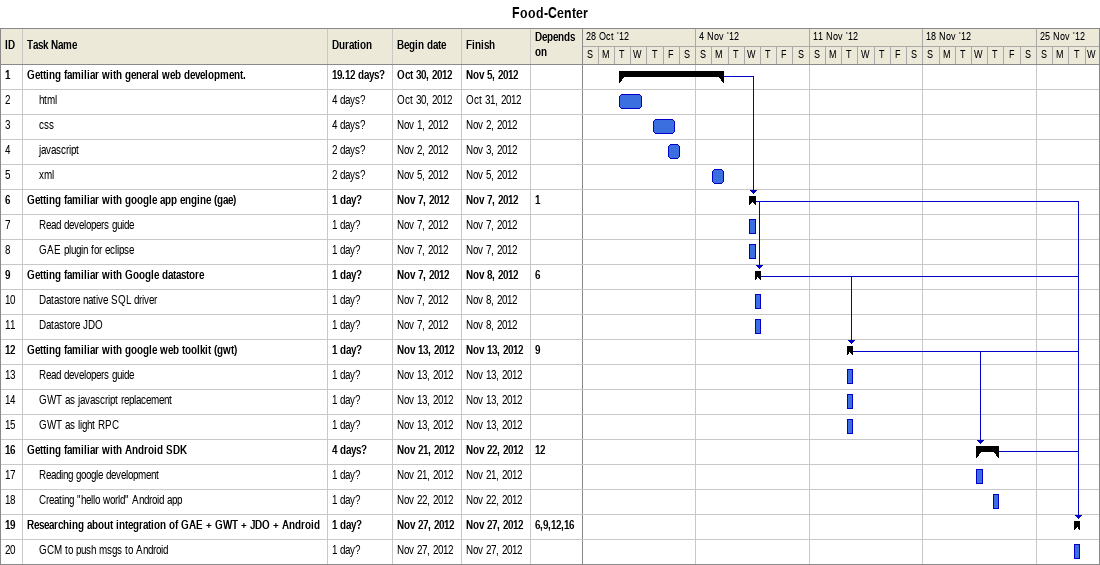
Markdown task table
Food-Center

| ID | Level | Task | Duration | Start | Finish | Predecessors |
|---|---|---|---|---|---|---|
| 1 | 1 | **Getting familiar with general web development.** | 19.12d? | 2012-10-30 | 2012-11-05 |  |
| 2 | 2 | html | 4d? | 2012-10-30 | 2012-10-31 |  |
| 3 | 2 | css | 4d? | 2012-11-01 | 2012-11-02 |  |
| 4 | 2 | javascript | 2d? | 2012-11-02 | 2012-11-03 |  |
| 5 | 2 | xml | 2d? | 2012-11-05 | 2012-11-05 |  |
| 6 | 1 | **Getting familiar with google app engine (gae)** | 1d? | 2012-11-07 | 2012-11-07 | 1 |
| 7 | 2 | Read developers guide | 1d? | 2012-11-07 | 2012-11-07 |  |
| 8 | 2 | GAE plugin for eclipse | 1d? | 2012-11-07 | 2012-11-07 |  |
| 9 | 1 | **Getting familiar with Google datastore** | 1d? | 2012-11-07 | 2012-11-08 | 6 |
| 10 | 2 | Datastore native SQL driver | 1d? | 2012-11-07 | 2012-11-08 |  |
| 11 | 2 | Datastore JDO | 1d? | 2012-11-07 | 2012-11-08 |  |
| 12 | 1 | **Getting familiar with google web toolkit (gwt)** | 1d? | 2012-11-13 | 2012-11-13 | 9 |
| 13 | 2 | Read developers guide | 1d? | 2012-11-13 | 2012-11-13 |  |
| 14 | 2 | GWT as javascript replacement | 1d? | 2012-11-13 | 2012-11-13 |  |
| 15 | 2 | GWT as light RPC | 1d? | 2012-11-13 | 2012-11-13 |  |
| 16 | 1 | **Getting familiar with Android SDK** | 4d? | 2012-11-21 | 2012-11-22 | 12 |
| 17 | 2 | Reading google development | 1d? | 2012-11-21 | 2012-11-21 |  |
| 18 | 2 | Creating "hello world" Android app | 1d? | 2012-11-22 | 2012-11-22 |  |
| 19 | 1 | **Researching about integration of GAE + GWT + JDO + Android** | 1d? | 2012-11-27 | 2012-11-27 | 6, 9, 12, 16 |
| 20 | 2 | GCM to push msgs to Android | 1d? | 2012-11-27 | 2012-11-27 |  |
